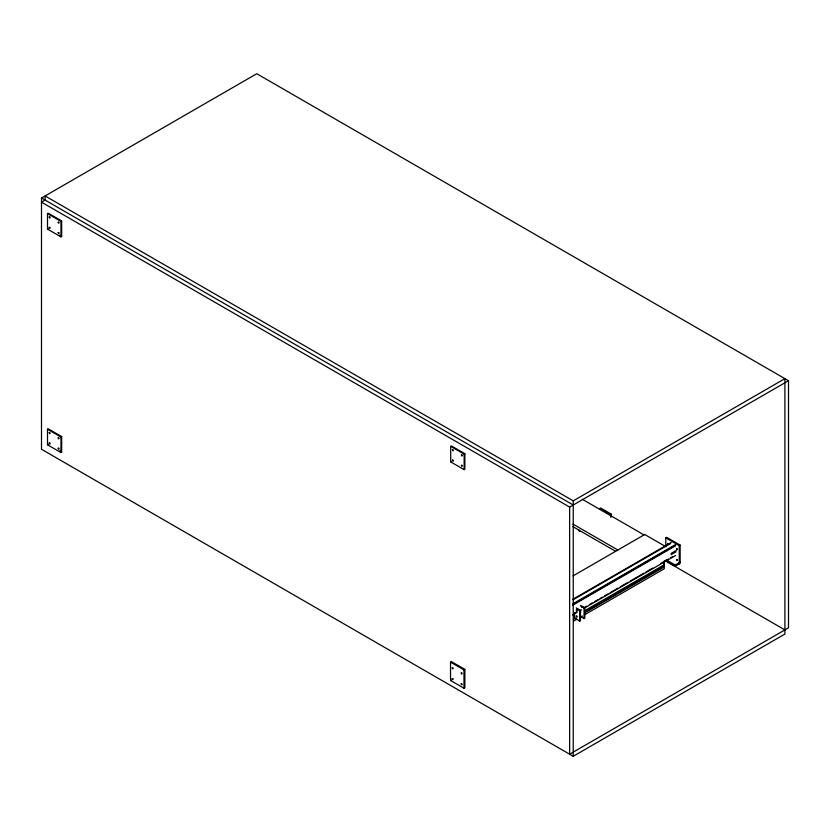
<?xml version="1.0" encoding="UTF-8"?>
<svg xmlns="http://www.w3.org/2000/svg" width="830" height="830" viewBox="0 0 830 830"><rect width="100%" height="100%" fill="white"/><g stroke="black" fill="none" stroke-linecap="round" stroke-linejoin="round"><path stroke-width="1.25" d="M668.565 544.48L667.579 543.442L668.565 544.158M584.745 611.928L664.28 565.552M584.745 612.135L664.28 565.749M41.5 198.017L256.771 73.725L788.5 380.721L788.5 627.843L569.639 754.2L569.639 507.078L41.5 202.157L45.09 200.082L45.09 195.942L573.229 500.864L784.91 378.646L784.91 634.058L573.229 756.275L41.5 449.279L41.5 198.017L573.229 505.003M47.507 213.59L48.223 213.175L61.669 220.936L61.669 236.457L60.953 236.872L47.507 229.111L47.507 213.59L60.953 221.351L61.669 220.936M47.507 229.111L48.223 228.696M47.507 429.255L48.223 428.84L61.669 436.601L61.669 452.132L60.953 452.537L47.507 444.776L47.507 429.255L60.953 437.016L61.669 436.601M47.507 444.776L48.223 444.361M450.711 446.384L451.427 445.969L464.873 453.73L464.873 469.251L464.157 469.666L450.711 461.905L450.711 446.384L464.157 454.145L464.873 453.73M450.711 461.905L451.427 461.49M569.639 507.078L788.5 380.721M611.409 514.216L600.65 508.012L599.934 508.427L610.693 514.631L611.409 514.216L611.409 516.81M573.063 575.885L644.744 534.499L666.034 546.794M450.534 662.153L451.427 661.635L464.873 669.395L464.873 687.717L463.98 688.226L450.534 680.465L450.534 662.153L463.98 669.914L464.873 669.395M665.805 546.41L665.805 537.861L666.708 537.352L680.144 545.113L680.144 563.425L675.215 566.268L665.131 560.447M572.617 599.426L671.19 542.519M573.157 599.737L670.599 543.474M573.208 603.638L675.132 544.802M572.627 604.603L675.662 545.113M572.627 605.226L675.662 545.725M665.805 537.861L679.251 545.621L680.144 545.113M450.534 680.465L451.427 679.946M676.118 550.539L671.19 553.392L671.19 554.627L676.118 551.784M574.329 613.349L576.56 612.052M584.403 607.529L586.644 606.232M590.005 604.292L592.247 602.995M594.488 601.709L597.849 599.768M600.09 598.472L602.321 597.175M604.562 595.888L607.923 593.948M610.164 592.651L618.008 588.128M620.249 586.831L628.082 582.307M630.323 581.01L643.769 573.25M646.01 571.963L652.722 568.083M660.566 563.549L668.409 559.026M670.65 557.729L672.891 556.442M572.627 614.947L577.099 612.364M579.34 611.067L581.581 609.78M580.948 606.44L584.071 608.234L675.662 555.457M584.528 610.797L663.927 564.96L663.927 561.858M584.569 611.938L664.28 566.112L664.28 560.945M584.745 612.042L664.28 566.112M573.54 619.284L575.781 617.987M584.745 612.81L664.28 566.89L664.28 568.758L584.745 614.677M573.54 621.141L576.902 619.201M580.263 617.261L582.504 615.974M666.251 559.856L675.215 565.033L680.144 562.18M574.567 612.893L574.567 618.07L579.765 621.068L580.492 620.653L580.492 610.309L576.331 607.902M579.911 616.182L584.071 618.589L584.787 618.174L584.787 607.819L580.627 605.423M582.266 499.255L644.028 534.914M664.934 560.644L784.91 629.918M572.939 524.093L617.862 550.02M572.939 526.677L615.611 551.317M59.428 235.17L61.669 236.457M576.653 608.919L579.765 610.714L579.765 621.068M59.428 450.835L61.669 452.132M582.93 607.135L582.276 606.668L582.027 607.218M679.251 545.621L679.251 563.943M675.215 565.033L675.215 566.268M664.104 561.91L664.104 566.008M610.693 514.631L610.693 517.215M584.071 608.234L584.071 618.589M579.506 530.463L579.506 531.501L578.78 530.048M573.229 500.864L573.229 756.275M464.157 454.145L464.157 469.666M463.98 669.914L463.98 688.226M60.953 221.351L60.953 236.872M60.953 437.016L60.953 452.537M49.229 217.014C49.644 219.66 51.066 216.423 49.229 217.014M49.229 227.358C49.644 230.014 51.066 226.777 49.229 227.358M58.183 222.181C58.608 224.837 60.03 221.6 58.183 222.181M58.183 232.535C58.608 235.181 60.03 231.954 58.183 232.535M49.229 432.679C49.644 435.325 51.066 432.098 49.229 432.679M49.229 443.023C49.644 445.679 51.066 442.442 49.229 443.023M58.183 437.856C58.608 440.502 60.03 437.265 58.183 437.856M58.183 448.2C58.608 450.846 60.03 447.619 58.183 448.2M452.433 449.798C452.848 452.454 454.28 449.217 452.433 449.798M452.433 460.152C452.848 462.798 454.28 459.571 452.433 460.152M461.397 454.975C461.812 457.621 463.233 454.394 461.397 454.975M461.397 465.319C461.812 467.975 463.233 464.738 461.397 465.319M452.257 667.849C452.672 670.495 454.093 667.268 452.257 667.849M452.257 678.608C452.672 681.264 454.093 678.027 452.257 678.608M461.221 673.026C461.636 675.672 463.057 672.435 461.221 673.026M461.221 683.785C461.636 686.431 463.057 683.204 461.221 683.785M576.29 610.206C576.705 612.862 578.137 609.625 576.29 610.206M576.29 616.109C576.705 618.755 578.137 615.518 576.29 616.109M676.491 548.734C676.886 551.379 678.359 548.174 676.491 548.734M676.491 559.503C676.886 562.138 678.359 558.932 676.491 559.503"/></g></svg>
